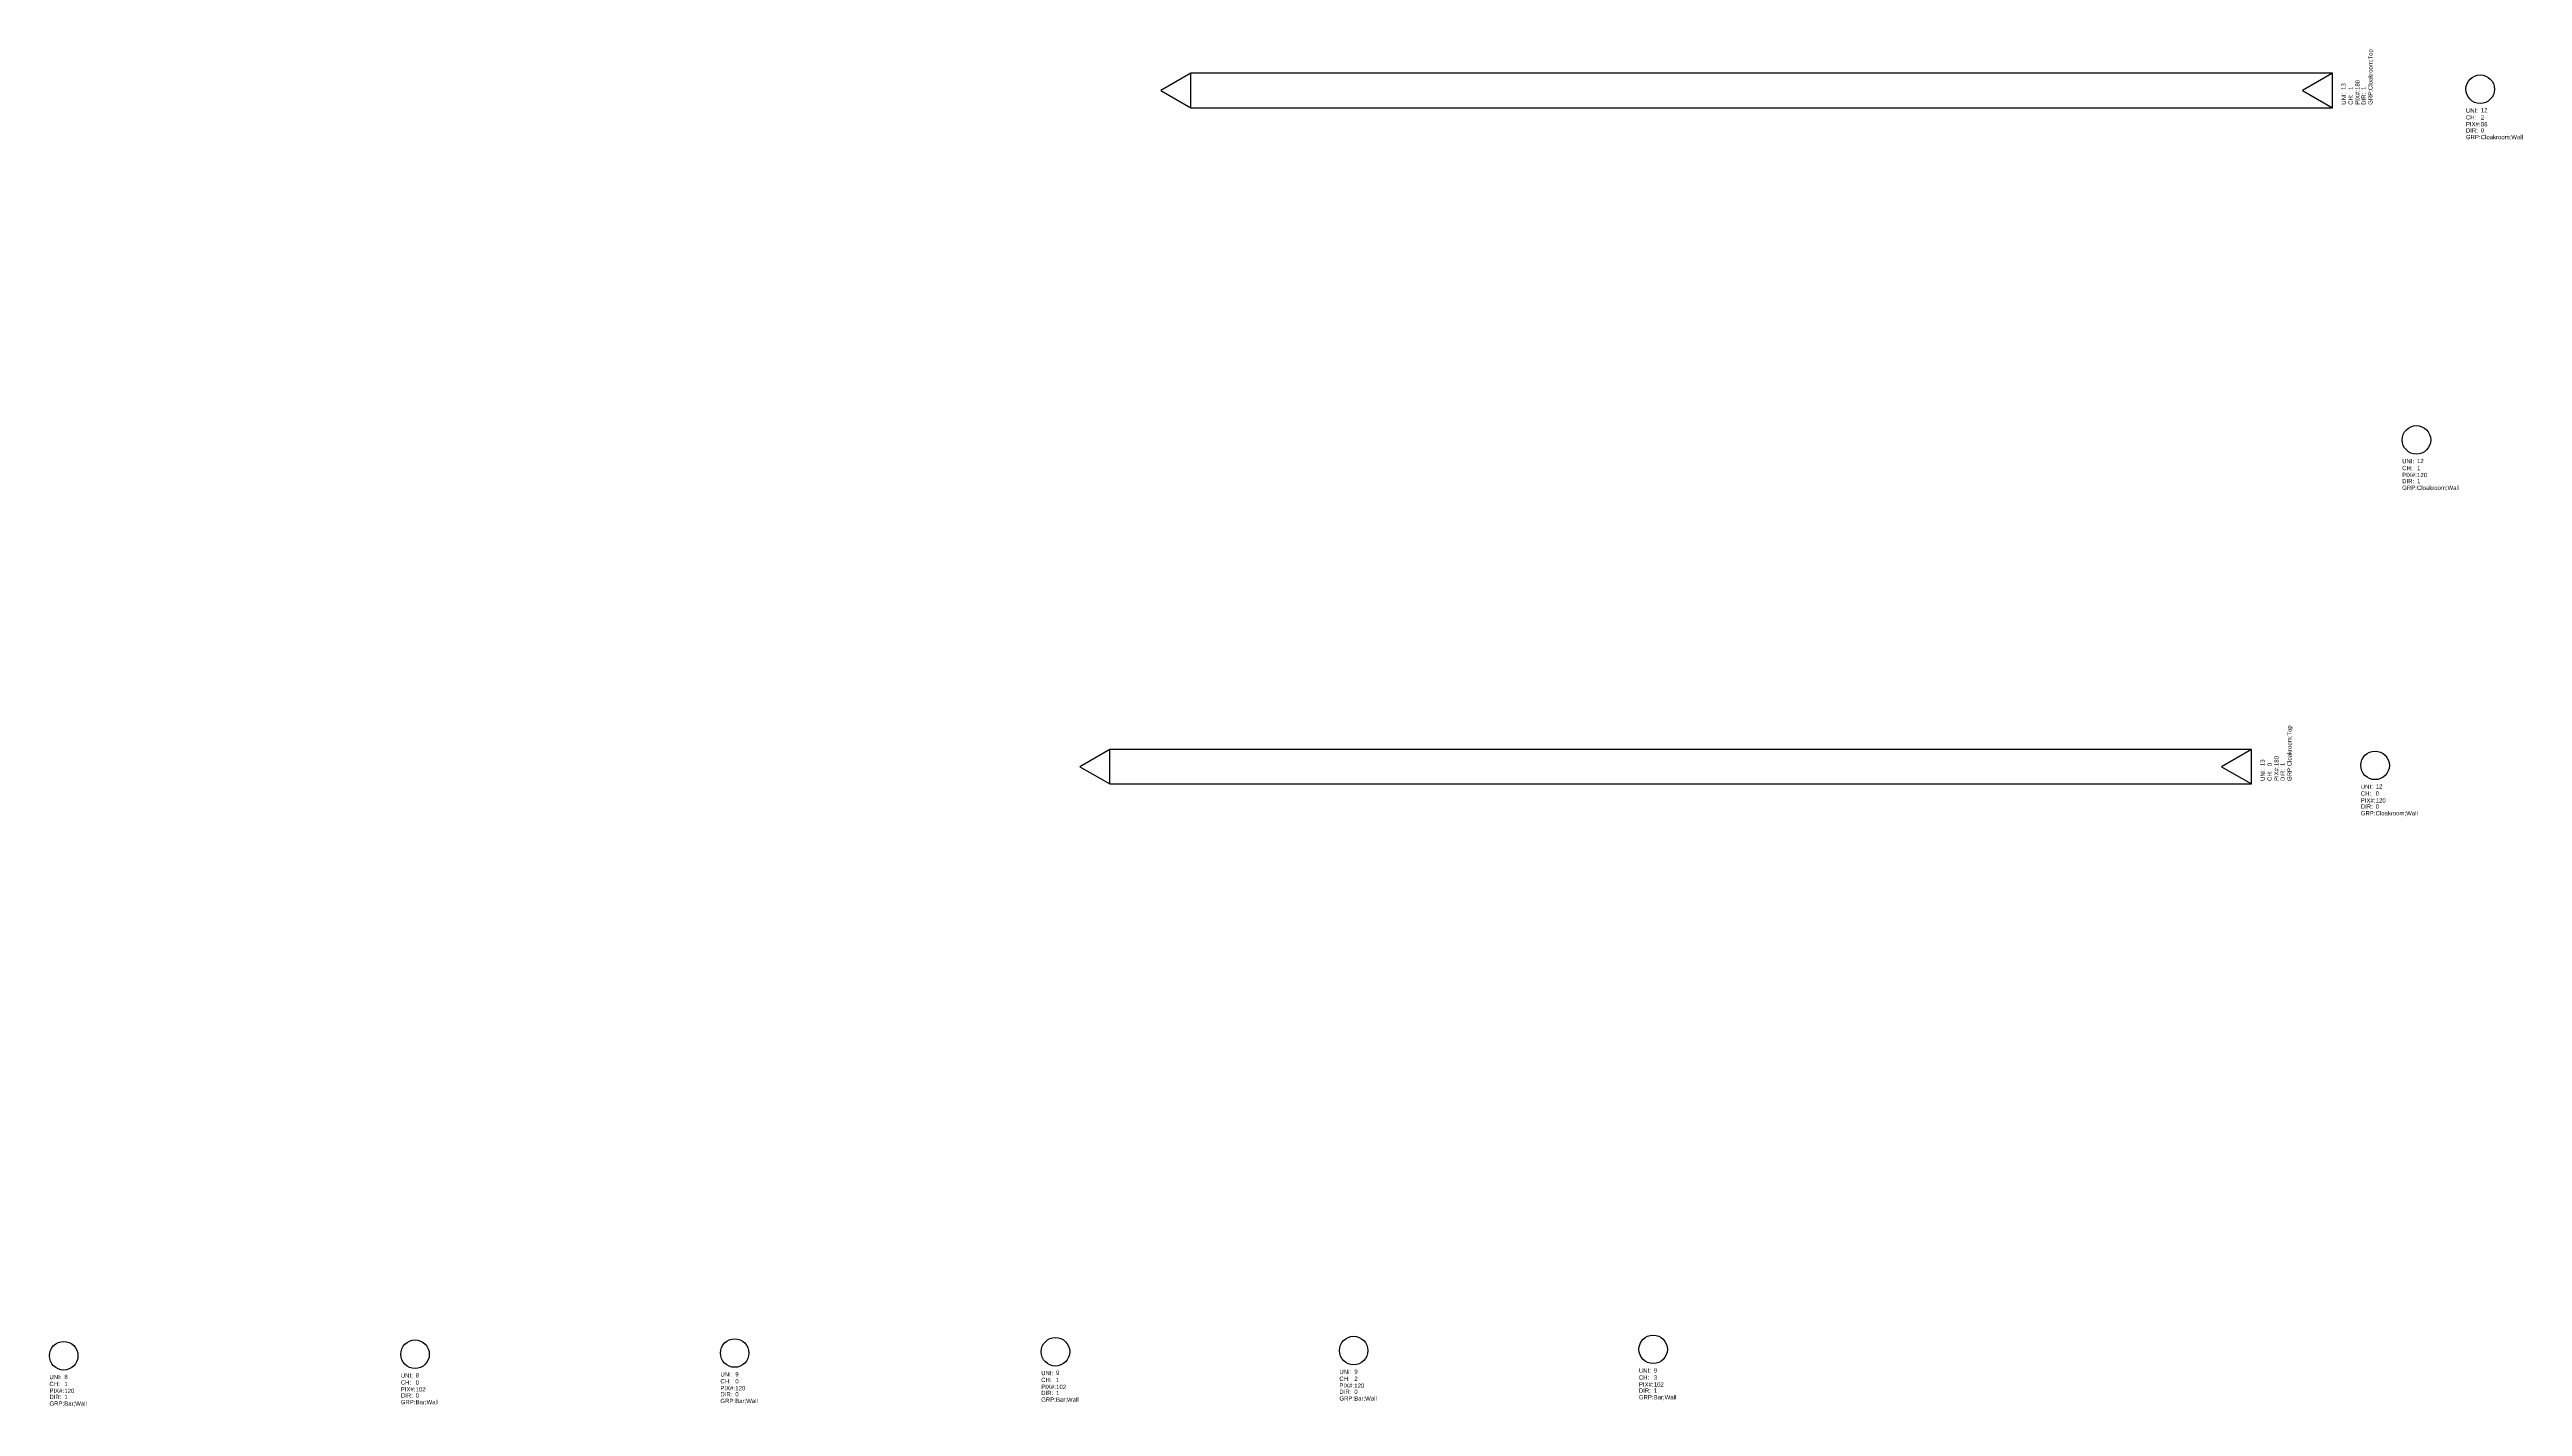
# Model space of a CAD drawing. Header units: millimetres. Extents: x -61 to 30318, y -152 to 16742.
# Drawn here: x 21652 to 30318, y 11983 to 16742 of the extents above; entities that cross this region are included whole.
import ezdxf

# ---------------------------------------------------------------- set-up
doc = ezdxf.new("R2010")
doc.units = ezdxf.units.MM
doc.layers.get('0').update_dxf_attribs({"color": 140})
doc.styles.get("Standard").update_dxf_attribs({"font": 'arial.ttf'})

# ---------------------------------------------------------------- blocks, each defined once
blk = doc.blocks.new('LEDVertical')
at = {"color": 0, "linetype": 'ByBlock', "lineweight": -2}
blk.add_circle((0, 0), 50, dxfattribs=at)
for s, p in [('UNI:', (-50, -82.1)), ('CH:', (-50, -106.2)), ('GRP:', (-50, -175.2)), ('PIX#:', (-50, -130.3)), ('DIR:', (-50, -152))]:
    blk.add_text(s, height=15, dxfattribs=at).set_placement(p)
for tag, p in [('UNIVERSE', (2.3, -81.5)), ('CHANNEL', (2.3, -106.4)), ('PIXELCOUNT', (2.3, -130.6))]:
    blk.add_attdef(tag, p, '', height=15, dxfattribs=at)
at = {"color": 0}
for tag, p in [('GROUPS', (1.9, -175.4)), ('DIRECTION', (2.3, -151.9))]:
    blk.add_attdef(tag, p, '', height=15, dxfattribs=at)
blk = doc.blocks.new('LEDHorizontal')
at = {"color": 0, "linetype": 'ByBlock', "lineweight": -2}
for p, q in [((-60.6, 3965), (-60.6, -35)), ((60.6, -35), (60.6, 3965))]:
    blk.add_line(p, q, dxfattribs=at)
for points in [[(0, 4070), (-60.6, 3965), (60.6, 3965)], [(0, 70), (-60.6, -35), (60.6, -35)]]:
    blk.add_lwpolyline(points, close=True, dxfattribs=at)
for s, p in [('UNI:', (-50, -82.1)), ('CH:', (-50, -106.2)), ('GRP:', (-50, -175.7)), ('PIX#:', (-50, -130.3)), ('DIR:', (-50, -152))]:
    blk.add_text(s, height=15, dxfattribs=at).set_placement(p)
for tag, p in [('UNIVERSE', (2.3, -81.5)), ('CHANNEL', (2.3, -106.4)), ('PIXELCOUNT', (2.3, -130.6))]:
    blk.add_attdef(tag, p, '', height=15, dxfattribs=at)
at = {"color": 0}
for tag, p in [('GROUPS', (1.7, -175.7, -2100)), ('DIRECTION', (2.3, -151.9))]:
    blk.add_attdef(tag, p, '', height=15, dxfattribs=at)

msp = doc.modelspace()

# ---------------------------------------------------------------- block references
at = {"rotation": 90}
for p, values in [((29616.7, 16597.7, 2100), {'UNIVERSE': '13', 'CHANNEL': '1', 'PIXELCOUNT': '180', 'DIRECTION': '1', 'GROUPS': 'Cloakroom;Top'}), ((29332.9, 14226.8, 2100), {'UNIVERSE': '13', 'CHANNEL': '0', 'PIXELCOUNT': '180', 'DIRECTION': '1', 'GROUPS': 'Cloakroom;Top'})]:
    msp.add_blockref('LEDHorizontal', p, dxfattribs=at).add_auto_attribs(values)
for p, values in [((30169.7, 16602.4), {'UNIVERSE': '12', 'CHANNEL': '2', 'PIXELCOUNT': '86', 'DIRECTION': '0', 'GROUPS': 'Cloakroom;Wall'}), ((29946.2, 15372.7), {'UNIVERSE': '12', 'CHANNEL': '1', 'PIXELCOUNT': '120', 'DIRECTION': '1', 'GROUPS': 'Cloakroom;Wall'}), ((29801.3, 14231.5), {'UNIVERSE': '12', 'CHANNEL': '0', 'PIXELCOUNT': '120', 'DIRECTION': '0', 'GROUPS': 'Cloakroom;Wall'}), ((24052.8, 12170.8), {'UNIVERSE': '9', 'CHANNEL': '0', 'PIXELCOUNT': '120', 'DIRECTION': '0', 'GROUPS': 'Bar;Wall'}), ((25176.9, 12175.4), {'UNIVERSE': '9', 'CHANNEL': '1', 'PIXELCOUNT': '102', 'DIRECTION': '1', 'GROUPS': 'Bar;Wall'}), ((26221.9, 12179.6), {'UNIVERSE': '9', 'CHANNEL': '2', 'PIXELCOUNT': '120', 'DIRECTION': '0', 'GROUPS': 'Bar;Wall'}), ((27271.5, 12183.8), {'UNIVERSE': '9', 'CHANNEL': '3', 'PIXELCOUNT': '102', 'DIRECTION': '1', 'GROUPS': 'Bar;Wall'}), ((21701.6, 12161.4), {'UNIVERSE': '8', 'CHANNEL': '1', 'PIXELCOUNT': '120', 'DIRECTION': '1', 'GROUPS': 'Bar;Wall'}), ((22932.8, 12166.7), {'UNIVERSE': '8', 'CHANNEL': '0', 'PIXELCOUNT': '102', 'DIRECTION': '0', 'GROUPS': 'Bar;Wall'})]:
    msp.add_blockref('LEDVertical', p).add_auto_attribs(values)

doc.saveas('drawing.dxf')
